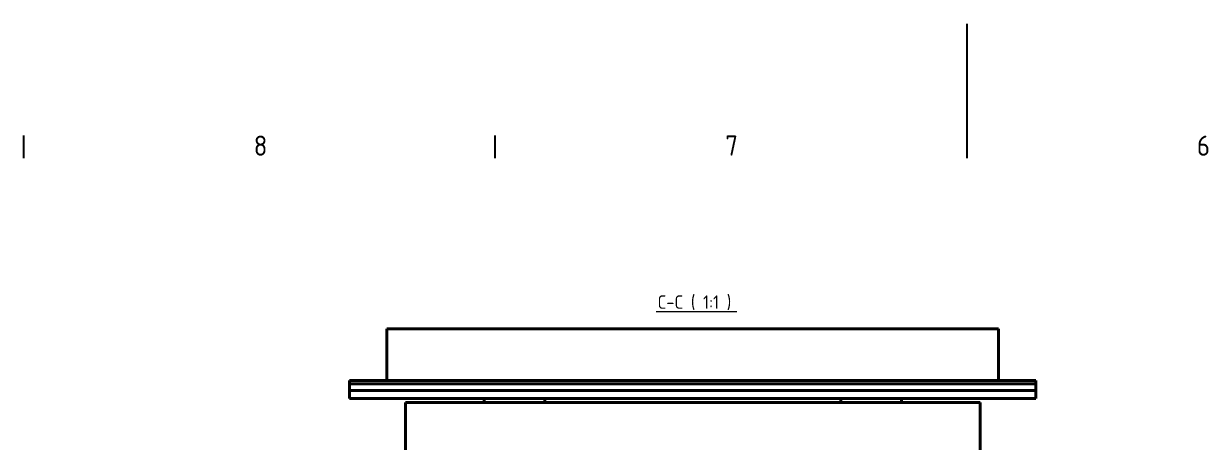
# Model space of a CAD drawing. Header units: millimetres. Extents: x 0 to 4205, y 0 to 2970.
# Drawn here: x 1402 to 2282, y 2655 to 2970 of the extents above; entities that cross this region are included whole.
import ezdxf

# ---------------------------------------------------------------- set-up
doc = ezdxf.new("R2010")
doc.units = ezdxf.units.MM
doc.header["$LTSCALE"] = 5
doc.layers.get('0').update_dxf_attribs({"color": 3, "lineweight": 25})
for name, color, linetype, lineweight in [('가시적인 것(ISO)', 3, 'Continuous', 40), ('경계(ISO)', 7, 'Continuous', 25), ('기호(ISO)', 5, 'Continuous', 25)]:
    doc.layers.add(name, color=color, linetype=linetype, lineweight=lineweight)
doc.styles.add('문자 텍스트_PSTEK_POSCO', font='isocp.shx')
doc.styles.add('텍스트 스타일512', font='isocp.shx')

# ---------------------------------------------------------------- blocks, each defined once
blk = doc.blocks.new('경계 Default Border')
at = {"layer": '경계(ISO)'}
for p, q in [((280.33, 574), (280.33, 577.4)), ((350.42, 574), (350.42, 577.4))]:
    blk.add_line(p, q, dxfattribs=at)
at = {"layer": '경계(ISO)', "flags": 128}
blk.add_lwpolyline([(420.5, 594), (420.5, 574)], dxfattribs=at)
at = {"layer": '경계(ISO)', "color": 2, "char_height": 3, "attachment_point": 7, "style": '문자 텍스트_PSTEK_POSCO'}
for s, insert in [('8', (314.52, 574.37)), ('7', (384.6, 574.39)), ('6', (454.69, 574.37))]:
    blk.add_mtext(s, dxfattribs=dict(at, insert=insert))

msp = doc.modelspace()

# ---------------------------------------------------------------- linework, layer by layer
at = {"layer": '가시적인 것(ISO)'}
for p, q in [((1671.548, 2743.156), (2126.148, 2743.156)), ((1671.548, 2704.691), (1671.548, 2743.156)), ((2126.148, 2704.691), (2126.148, 2743.156)), ((2153.848, 2704.691), (1643.848, 2704.691)), ((1643.848, 2702.391), (1643.848, 2704.691)), ((2153.848, 2702.391), (2153.848, 2704.691)), ((2153.848, 2702.391), (1643.848, 2702.391)), ((1643.848, 2697.391), (1643.848, 2702.391)), ((2153.848, 2702.391), (1643.848, 2702.391)), ((2153.848, 2697.391), (1643.848, 2697.391)), ((1643.848, 2691.391), (1643.848, 2697.391)), ((2153.848, 2697.391), (1643.848, 2697.391)), ((2153.848, 2697.391), (2153.848, 2702.391)), ((2153.848, 2691.391), (2153.848, 2697.391)), ((1643.848, 2691.391), (2153.848, 2691.391)), ((1685.348, 2688.391), (1685.348, 2653.391)), ((2112.348, 2688.391), (1685.348, 2688.391)), ((1743.848, 2691.391), (1743.848, 2688.391)), ((1788.848, 2688.391), (1788.848, 2691.391)), ((2008.848, 2688.391), (2008.848, 2691.391)), ((2053.848, 2691.391), (2053.848, 2688.391)), ((2112.348, 2653.391), (2112.348, 2688.391))]:
    msp.add_line(p, q, dxfattribs=at)
at = {"layer": '기호(ISO)', "color": 7, "lineweight": 18}
msp.add_line((1871.648, 2756.001), (1931.66, 2756.001), dxfattribs=at)

# ---------------------------------------------------------------- block references
at = {"xscale": 5, "yscale": 5, "zscale": 5}
msp.add_blockref('경계 Default Border', (0, 0), dxfattribs=at)

# ---------------------------------------------------------------- texts
at = {"layer": '기호(ISO)', "color": 7, "insert": (1872.688, 2757.107), "char_height": 10, "attachment_point": 7, "style": '텍스트 스타일512'}
msp.add_mtext('C-C ( 1:1 )', dxfattribs=at)

doc.saveas('drawing.dxf')
